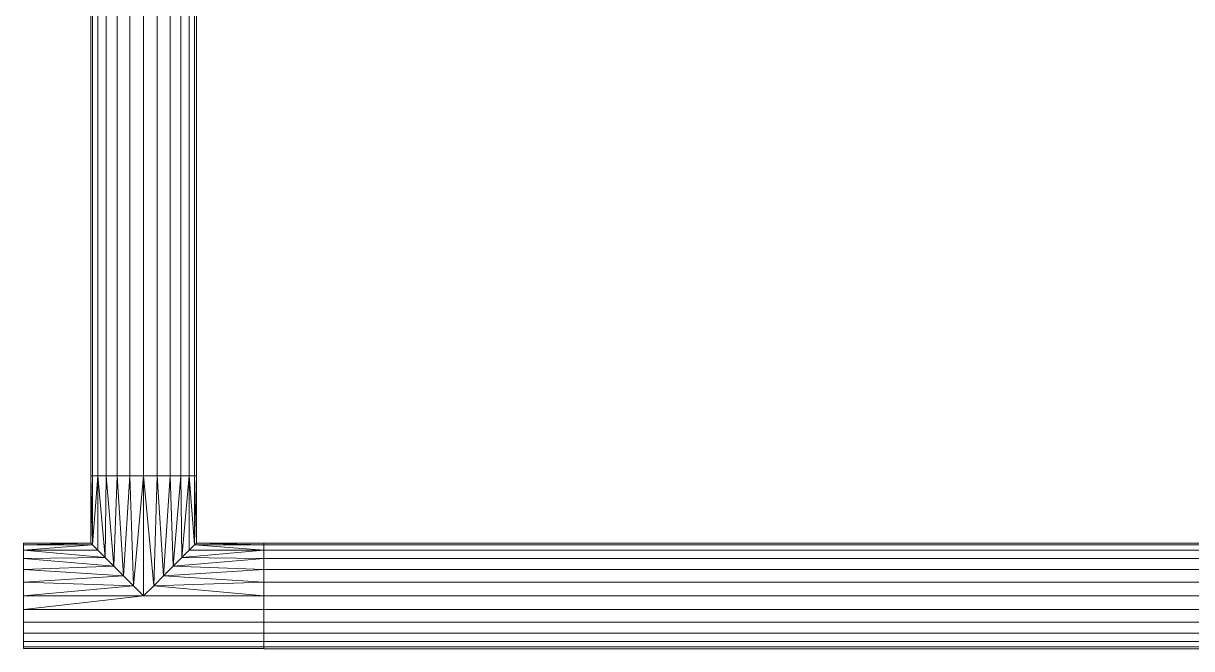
# Model space of a CAD drawing. Header units: inches. Extents: x -3326 to -59, y 8 to 1043.
# Drawn here: x -2255.12 to -2240.58, y 211.71 to 219.49 of the extents above; entities that cross this region are included whole.
import ezdxf

# ---------------------------------------------------------------- set-up
doc = ezdxf.new("R2010")
doc.units = ezdxf.units.IN
doc.header["$MEASUREMENT"] = 0
doc.layers.add('F-SPRN', color=10, linetype='Continuous', lineweight=9)
doc.layers.add('P-PIPE', color=10, linetype='Continuous', lineweight=9)

# ---------------------------------------------------------------- blocks, each defined once
blk = doc.blocks.new('Tee - Welded - Generic - Standard-1086689-05 - Fourth Level')
at = {"layer": 'P-PIPE'}
mesh = blk.add_polyface(dxfattribs=at)
corners = [(-1.496, -0.657), (-1.496, -0.635, 0.17), (-1.496, -0.569, 0.329), (-1.496, -0.465, 0.465), (-1.496, -0.329, 0.569), (-1.496, -0.17, 0.635), (-1.496, 0, 0.657), (-1.496, 0.17, 0.635), (-1.496, 0.329, 0.569), (-1.496, 0.465, 0.465), (-1.496, 0.569, 0.329), (-1.496, 0.635, 0.17), (-1.496, 0.657), (-1.496, 0.635, -0.17), (-1.496, 0.569, -0.329), (-1.496, 0.465, -0.465), (-1.496, 0.329, -0.569), (-1.496, 0.17, -0.635), (-1.496, 0, -0.657), (-1.496, -0.17, -0.635), (-1.496, -0.329, -0.569), (-1.496, -0.465, -0.465), (-1.496, -0.569, -0.329), (-1.496, -0.635, -0.17)]
mesh.append_faces([[corners[k] for k in face] for face in [(20, 17, 18, 19)]], dxfattribs={"vtx0": -1})
mesh.append_faces([[corners[k] for k in face] for face in [(23, 17, 20), (11, 23, 8, 10)]], dxfattribs={"vtx0": -1, "vtx1": -1, "vtx2": -1})
mesh.append_faces([[corners[k] for k in face] for face in [(17, 23, 11, 14)]], dxfattribs={"vtx0": -1, "vtx1": -1, "vtx2": -1, "vtx3": -1})
mesh.append_faces([[corners[k] for k in face] for face in [(16, 17, 14, 15), (9, 10, 8)]], dxfattribs={"vtx1": -1})
mesh.append_faces([[corners[k] for k in face] for face in [(7, 8, 3, 6)]], dxfattribs={"vtx1": -1, "vtx2": -1})
mesh.append_faces([[corners[k] for k in face] for face in [(23, 0, 3, 8)]], dxfattribs={"vtx1": -1, "vtx2": -1, "vtx3": -1})
mesh.append_faces([[corners[k] for k in face] for face in [(12, 13, 14, 11)]], dxfattribs={"vtx2": -1})
mesh.append_faces([[corners[k] for k in face] for face in [(20, 21, 22, 23), (0, 1, 2, 3), (3, 4, 5, 6)]], dxfattribs={"vtx3": -1})
mesh = blk.add_polyface(dxfattribs=at)
corners = [(-1.496, 0.657), (-1.496, 0.635, 0.17), (-1.496, 0.569, 0.329), (-1.496, 0.465, 0.465), (-1.496, 0.329, 0.569), (-1.496, 0.17, 0.635), (-1.496, 0, 0.657), (-1.496, -0.17, 0.635), (-1.496, -0.329, 0.569), (-1.496, -0.465, 0.465), (-1.496, -0.569, 0.329), (-1.496, -0.635, 0.17), (-1.496, -0.657), (-0.657, -0.657), (-0.634, -0.634, 0.175), (-0.569, -0.569, 0.329), (-0.477, -0.477, 0.452), (-0.369, -0.369, 0.545), (-0.25, -0.25, 0.608), (-0.126, -0.126, 0.645), (0, 0, 0.657), (0.126, -0.126, 0.645), (0.25, -0.25, 0.608), (0.369, -0.369, 0.545), (0.477, -0.477, 0.452), (0.569, -0.569, 0.329), (0.634, -0.634, 0.175), (0.657, -0.657), (1.496, -0.657), (1.496, -0.635, 0.17), (1.496, -0.569, 0.329), (1.496, -0.465, 0.465), (1.496, -0.329, 0.569), (1.496, -0.17, 0.635), (1.496, 0, 0.657), (1.496, 0.17, 0.635), (1.496, 0.329, 0.569), (1.496, 0.465, 0.465), (1.496, 0.569, 0.329), (1.496, 0.635, 0.17), (1.496, 0.657)]
mesh.append_faces([[corners[k] for k in face] for face in [(13, 11, 12)]], dxfattribs={"vtx0": -1})
mesh.append_faces([[corners[k] for k in face] for face in [(27, 29, 26), (25, 30, 24), (11, 14, 10), (9, 17, 8), (16, 10, 15), (23, 32, 22), (21, 34, 20), (22, 33, 21), (33, 22, 32), (19, 7, 18), (7, 19, 6)]], dxfattribs={"vtx0": -1, "vtx1": -1})
mesh.append_faces([[corners[k] for k in face] for face in [(30, 25, 26), (24, 30, 31), (8, 17, 18), (21, 33, 34), (18, 7, 8), (20, 5, 6)]], dxfattribs={"vtx0": -1, "vtx2": -1})
mesh.append_faces([[corners[k] for k in face] for face in [(20, 34, 35, 5)]], dxfattribs={"vtx0": -1, "vtx2": -1, "vtx3": -1})
mesh.append_faces([[corners[k] for k in face] for face in [(28, 29, 27)]], dxfattribs={"vtx1": -1})
mesh.append_faces([[corners[k] for k in face] for face in [(29, 30, 26), (31, 32, 23), (23, 24, 31), (13, 14, 11), (14, 15, 10), (16, 17, 9), (9, 10, 16), (19, 20, 6)]], dxfattribs={"vtx1": -1, "vtx2": -1})
mesh.append_faces([[corners[k] for k in face] for face in [(38, 39, 1, 2), (36, 37, 3, 4), (37, 38, 2, 3), (35, 36, 4, 5)]], dxfattribs={"vtx1": -1, "vtx3": -1})
mesh.append_faces([[corners[k] for k in face] for face in [(39, 40, 0, 1)]], dxfattribs={"vtx3": -1})
mesh = blk.add_polyface(dxfattribs=at)
corners = [(-1.496, -0.657), (-1.496, -0.635, -0.17), (-1.496, -0.569, -0.329), (-1.496, -0.465, -0.465), (-1.496, -0.329, -0.569), (-1.496, -0.17, -0.635), (-1.496, 0, -0.657), (-1.496, 0.17, -0.635), (-1.496, 0.329, -0.569), (-1.496, 0.465, -0.465), (-1.496, 0.569, -0.329), (-1.496, 0.635, -0.17), (-1.496, 0.657), (1.496, 0.657), (1.496, 0.635, -0.17), (1.496, 0.569, -0.329), (1.496, 0.465, -0.465), (1.496, 0.329, -0.569), (1.496, 0.17, -0.635), (1.496, 0, -0.657), (1.496, -0.17, -0.635), (1.496, -0.329, -0.569), (1.496, -0.465, -0.465), (1.496, -0.569, -0.329), (1.496, -0.635, -0.17), (1.496, -0.657), (0.657, -0.657), (0.634, -0.634, -0.175), (0.569, -0.569, -0.329), (0.477, -0.477, -0.452), (0.369, -0.369, -0.545), (0.25, -0.25, -0.608), (0.126, -0.126, -0.645), (0, 0, -0.657), (-0.126, -0.126, -0.645), (-0.25, -0.25, -0.608), (-0.369, -0.369, -0.545), (-0.477, -0.477, -0.452), (-0.569, -0.569, -0.329), (-0.634, -0.634, -0.175), (-0.657, -0.657)]
mesh.append_faces([[corners[k] for k in face] for face in [(1, 40, 0)]], dxfattribs={"vtx0": -1})
mesh.append_faces([[corners[k] for k in face] for face in [(33, 19, 32), (6, 34, 5), (32, 20, 31), (24, 27, 23), (27, 24, 26), (36, 4, 35), (3, 37, 2), (38, 2, 37), (21, 31, 20)]], dxfattribs={"vtx0": -1, "vtx1": -1})
mesh.append_faces([[corners[k] for k in face] for face in [(35, 4, 5), (6, 33, 34), (23, 28, 29), (29, 22, 23), (21, 30, 31), (23, 27, 28), (36, 3, 4), (3, 36, 37), (39, 1, 2)]], dxfattribs={"vtx0": -1, "vtx2": -1})
mesh.append_faces([[corners[k] for k in face] for face in [(13, 14, 11, 12)]], dxfattribs={"vtx1": -1})
mesh.append_faces([[corners[k] for k in face] for face in [(19, 20, 32), (34, 35, 5), (6, 7, 33), (21, 22, 30), (29, 30, 22), (39, 40, 1), (38, 39, 2)]], dxfattribs={"vtx1": -1, "vtx2": -1})
mesh.append_faces([[corners[k] for k in face] for face in [(18, 19, 33, 7)]], dxfattribs={"vtx1": -1, "vtx2": -1, "vtx3": -1})
mesh.append_faces([[corners[k] for k in face] for face in [(15, 16, 9, 10), (14, 15, 10, 11), (16, 17, 8, 9), (17, 18, 7, 8)]], dxfattribs={"vtx1": -1, "vtx3": -1})
mesh.append_faces([[corners[k] for k in face] for face in [(24, 25, 26)]], dxfattribs={"vtx2": -1})
mesh = blk.add_polyface(dxfattribs=at)
corners = [(1.496, -0.657), (1.496, -0.635, -0.17), (1.496, -0.569, -0.329), (1.496, -0.465, -0.465), (1.496, -0.329, -0.569), (1.496, -0.17, -0.635), (1.496, 0, -0.657), (1.496, 0.17, -0.635), (1.496, 0.329, -0.569), (1.496, 0.465, -0.465), (1.496, 0.569, -0.329), (1.496, 0.635, -0.17), (1.496, 0.657), (1.496, 0.635, 0.17), (1.496, 0.569, 0.329), (1.496, 0.465, 0.465), (1.496, 0.329, 0.569), (1.496, 0.17, 0.635), (1.496, 0, 0.657), (1.496, -0.17, 0.635), (1.496, -0.329, 0.569), (1.496, -0.465, 0.465), (1.496, -0.569, 0.329), (1.496, -0.635, 0.17)]
mesh.append_faces([[corners[k] for k in face] for face in [(7, 5, 6), (10, 8, 9), (4, 2, 3), (16, 14, 15), (23, 21, 22)]], dxfattribs={"vtx0": -1})
mesh.append_faces([[corners[k] for k in face] for face in [(1, 5, 0)]], dxfattribs={"vtx0": -1, "vtx1": -1})
mesh.append_faces([[corners[k] for k in face] for face in [(5, 10, 11, 0), (23, 12, 13, 21)]], dxfattribs={"vtx0": -1, "vtx2": -1, "vtx3": -1})
mesh.append_faces([[corners[k] for k in face] for face in [(21, 16, 17, 18)]], dxfattribs={"vtx0": -1, "vtx3": -1})
mesh.append_faces([[corners[k] for k in face] for face in [(7, 8, 10, 5), (13, 14, 16, 21)]], dxfattribs={"vtx1": -1, "vtx2": -1, "vtx3": -1})
mesh.append_faces([[corners[k] for k in face] for face in [(4, 5, 1, 2), (23, 0, 11, 12)]], dxfattribs={"vtx1": -1, "vtx3": -1})
mesh.append_faces([[corners[k] for k in face] for face in [(19, 20, 21, 18)]], dxfattribs={"vtx2": -1})
mesh = blk.add_polyface(dxfattribs=at)
corners = [(-0.657, -1.496), (-0.635, -1.496, 0.17), (-0.569, -1.496, 0.329), (-0.465, -1.496, 0.465), (-0.329, -1.496, 0.569), (-0.17, -1.496, 0.635), (0, -1.496, 0.657), (0.17, -1.496, 0.635), (0.329, -1.496, 0.569), (0.465, -1.496, 0.465), (0.569, -1.496, 0.329), (0.635, -1.496, 0.17), (0.657, -1.496), (0.657, -0.657), (0.634, -0.634, 0.175), (0.569, -0.569, 0.329), (0.477, -0.477, 0.452), (0.369, -0.369, 0.545), (0.25, -0.25, 0.608), (0.126, -0.126, 0.645), (0, 0, 0.657), (-0.126, -0.126, 0.645), (-0.25, -0.25, 0.608), (-0.369, -0.369, 0.545), (-0.477, -0.477, 0.452), (-0.569, -0.569, 0.329), (-0.634, -0.634, 0.175), (-0.657, -0.657)]
mesh.append_faces([[corners[k] for k in face] for face in [(13, 11, 12)]], dxfattribs={"vtx0": -1})
mesh.append_faces([[corners[k] for k in face] for face in [(22, 5, 21), (24, 3, 23), (8, 18, 7), (17, 9, 16)]], dxfattribs={"vtx0": -1, "vtx1": -1})
mesh.append_faces([[corners[k] for k in face] for face in [(24, 2, 3), (26, 1, 2), (22, 4, 5), (6, 20, 21), (21, 5, 6), (19, 6, 7), (16, 9, 10), (17, 8, 9), (6, 19, 20)]], dxfattribs={"vtx0": -1, "vtx2": -1})
mesh.append_faces([[corners[k] for k in face] for face in [(26, 27, 1), (3, 4, 23), (25, 26, 2), (24, 25, 2), (22, 23, 4), (10, 11, 14), (18, 19, 7), (17, 18, 8), (13, 14, 11), (15, 16, 10), (14, 15, 10)]], dxfattribs={"vtx1": -1, "vtx2": -1})
mesh.append_faces([[corners[k] for k in face] for face in [(27, 0, 1)]], dxfattribs={"vtx2": -1})
mesh = blk.add_polyface(dxfattribs=at)
corners = [(0.657, -1.496), (0.635, -1.496, -0.17), (0.569, -1.496, -0.329), (0.465, -1.496, -0.465), (0.329, -1.496, -0.569), (0.17, -1.496, -0.635), (0, -1.496, -0.657), (-0.17, -1.496, -0.635), (-0.329, -1.496, -0.569), (-0.465, -1.496, -0.465), (-0.569, -1.496, -0.329), (-0.635, -1.496, -0.17), (-0.657, -1.496), (-0.657, -0.657), (-0.634, -0.634, -0.175), (-0.569, -0.569, -0.329), (-0.477, -0.477, -0.452), (-0.369, -0.369, -0.545), (-0.25, -0.25, -0.608), (-0.126, -0.126, -0.645), (0, 0, -0.657), (0.126, -0.126, -0.645), (0.25, -0.25, -0.608), (0.369, -0.369, -0.545), (0.477, -0.477, -0.452), (0.569, -0.569, -0.329), (0.634, -0.634, -0.175), (0.657, -0.657)]
mesh.append_faces([[corners[k] for k in face] for face in [(13, 11, 12)]], dxfattribs={"vtx0": -1})
mesh.append_faces([[corners[k] for k in face] for face in [(22, 5, 21), (24, 3, 23), (8, 18, 7), (17, 9, 16)]], dxfattribs={"vtx0": -1, "vtx1": -1})
mesh.append_faces([[corners[k] for k in face] for face in [(24, 2, 3), (26, 1, 2), (22, 4, 5), (6, 20, 21), (21, 5, 6), (19, 6, 7), (16, 9, 10), (17, 8, 9), (6, 19, 20)]], dxfattribs={"vtx0": -1, "vtx2": -1})
mesh.append_faces([[corners[k] for k in face] for face in [(0, 1, 27)]], dxfattribs={"vtx1": -1})
mesh.append_faces([[corners[k] for k in face] for face in [(26, 27, 1), (3, 4, 23), (25, 26, 2), (24, 25, 2), (22, 23, 4), (10, 11, 14), (18, 19, 7), (17, 18, 8), (13, 14, 11), (15, 16, 10), (14, 15, 10)]], dxfattribs={"vtx1": -1, "vtx2": -1})
mesh = blk.add_polyface(dxfattribs=at)
corners = [(-0.657, -1.496), (-0.635, -1.496, -0.17), (-0.569, -1.496, -0.329), (-0.465, -1.496, -0.465), (-0.329, -1.496, -0.569), (-0.17, -1.496, -0.635), (0, -1.496, -0.657), (0.17, -1.496, -0.635), (0.329, -1.496, -0.569), (0.465, -1.496, -0.465), (0.569, -1.496, -0.329), (0.635, -1.496, -0.17), (0.657, -1.496), (0.635, -1.496, 0.17), (0.569, -1.496, 0.329), (0.465, -1.496, 0.465), (0.329, -1.496, 0.569), (0.17, -1.496, 0.635), (0, -1.496, 0.657), (-0.17, -1.496, 0.635), (-0.329, -1.496, 0.569), (-0.465, -1.496, 0.465), (-0.569, -1.496, 0.329), (-0.635, -1.496, 0.17)]
mesh.append_faces([[corners[k] for k in face] for face in [(16, 14, 15), (13, 11, 12)]], dxfattribs={"vtx0": -1})
mesh.append_faces([[corners[k] for k in face] for face in [(0, 3, 11, 13)]], dxfattribs={"vtx0": -1, "vtx1": -1, "vtx2": -1, "vtx3": -1})
mesh.append_faces([[corners[k] for k in face] for face in [(16, 0, 13, 14), (21, 0, 16, 17)]], dxfattribs={"vtx0": -1, "vtx1": -1, "vtx3": -1})
mesh.append_faces([[corners[k] for k in face] for face in [(5, 8, 9, 11)]], dxfattribs={"vtx0": -1, "vtx2": -1, "vtx3": -1})
mesh.append_faces([[corners[k] for k in face] for face in [(17, 18, 21)]], dxfattribs={"vtx1": -1, "vtx2": -1})
mesh.append_faces([[corners[k] for k in face] for face in [(6, 7, 8, 5), (9, 10, 11), (22, 23, 0, 21), (19, 20, 21, 18)]], dxfattribs={"vtx2": -1})
mesh.append_faces([[corners[k] for k in face] for face in [(3, 4, 5, 11)]], dxfattribs={"vtx2": -1, "vtx3": -1})
mesh.append_faces([[corners[k] for k in face] for face in [(0, 1, 2, 3)]], dxfattribs={"vtx3": -1})

msp = doc.modelspace()

# ---------------------------------------------------------------- linework, layer by layer
at = {"layer": 'F-SPRN', "color": 1}
for p, q in [((-2253.625, 224.035, 964), (-2253.625, 213.861, 964)), ((-2253.625, 224.035, 964), (-2253.625, 213.861, 964)), ((-2253.625, 213.861, 964), (-2253.625, 212.365, 964)), ((-2255.121, 212.365, 964), (-2252.129, 212.365, 964)), ((-2200.205, 212.365, 964), (-2252.129, 212.365, 964)), ((-2200.205, 212.365, 964), (-2252.129, 212.365, 964))]:
    msp.add_line(p, q, dxfattribs=at)

# ---------------------------------------------------------------- block references
at = {"layer": 'F-SPRN', "color": 1, "extrusion": (0, 0, -1), "rotation": 180}
msp.add_blockref('Tee - Welded - Generic - Standard-1086689-05 - Fourth Level', (2253.625, 212.365, -964), dxfattribs=at)

# ---------------------------------------------------------------- meshes
at = {"layer": 'F-SPRN', "color": 1}
mesh = msp.add_polyface(dxfattribs=at)
corners = [(-2253.625, 224.035, 964.657), (-2253.795, 224.035, 964.635), (-2253.954, 224.035, 964.569), (-2254.09, 224.035, 964.465), (-2254.194, 224.035, 964.329), (-2254.26, 224.035, 964.17), (-2254.282, 224.035, 964), (-2254.282, 213.861, 964), (-2254.26, 213.861, 964.17), (-2254.194, 213.861, 964.329), (-2254.09, 213.861, 964.465), (-2253.954, 213.861, 964.569), (-2253.795, 213.861, 964.635), (-2253.625, 213.861, 964.657)]
mesh.append_faces([[corners[k] for k in face] for face in [(8, 9, 4, 5), (3, 4, 9, 10), (11, 12, 1, 2), (2, 3, 10, 11)]], dxfattribs={"vtx1": -1, "vtx3": -1, "color": 1})
mesh.append_faces([[corners[k] for k in face] for face in [(6, 7, 8, 5)]], dxfattribs={"vtx2": -1, "color": 1})
mesh.append_faces([[corners[k] for k in face] for face in [(12, 13, 0, 1)]], dxfattribs={"vtx3": -1, "color": 1})
mesh = msp.add_polyface(dxfattribs=at)
corners = [(-2254.282, 224.035, 964), (-2254.26, 224.035, 963.83), (-2254.194, 224.035, 963.671), (-2254.09, 224.035, 963.535), (-2253.954, 224.035, 963.431), (-2253.795, 224.035, 963.365), (-2253.625, 224.035, 963.342), (-2253.625, 213.861, 963.342), (-2253.795, 213.861, 963.365), (-2253.954, 213.861, 963.431), (-2254.09, 213.861, 963.535), (-2254.194, 213.861, 963.671), (-2254.26, 213.861, 963.83), (-2254.282, 213.861, 964)]
mesh.append_faces([[corners[k] for k in face] for face in [(7, 8, 5, 6)]], dxfattribs={"vtx1": -1, "color": 1})
mesh.append_faces([[corners[k] for k in face] for face in [(8, 9, 4, 5), (3, 4, 9, 10), (11, 12, 1, 2), (2, 3, 10, 11)]], dxfattribs={"vtx1": -1, "vtx3": -1, "color": 1})
mesh.append_faces([[corners[k] for k in face] for face in [(12, 13, 0, 1)]], dxfattribs={"vtx3": -1, "color": 1})
mesh = msp.add_polyface(dxfattribs=at)
corners = [(-2252.968, 224.035, 964), (-2252.99, 224.035, 964.17), (-2253.056, 224.035, 964.329), (-2253.16, 224.035, 964.465), (-2253.296, 224.035, 964.569), (-2253.455, 224.035, 964.635), (-2253.625, 224.035, 964.657), (-2253.625, 213.861, 964.657), (-2253.455, 213.861, 964.635), (-2253.296, 213.861, 964.569), (-2253.16, 213.861, 964.465), (-2253.056, 213.861, 964.329), (-2252.99, 213.861, 964.17), (-2252.968, 213.861, 964)]
mesh.append_faces([[corners[k] for k in face] for face in [(7, 8, 5, 6)]], dxfattribs={"vtx1": -1, "color": 1})
mesh.append_faces([[corners[k] for k in face] for face in [(8, 9, 4, 5), (3, 4, 9, 10), (11, 12, 1, 2), (2, 3, 10, 11)]], dxfattribs={"vtx1": -1, "vtx3": -1, "color": 1})
mesh.append_faces([[corners[k] for k in face] for face in [(12, 13, 0, 1)]], dxfattribs={"vtx3": -1, "color": 1})
mesh = msp.add_polyface(dxfattribs=at)
corners = [(-2253.625, 224.035, 963.342), (-2253.455, 224.035, 963.365), (-2253.296, 224.035, 963.431), (-2253.16, 224.035, 963.535), (-2253.056, 224.035, 963.671), (-2252.99, 224.035, 963.83), (-2252.968, 224.035, 964), (-2252.968, 213.861, 964), (-2252.99, 213.861, 963.83), (-2253.056, 213.861, 963.671), (-2253.16, 213.861, 963.535), (-2253.296, 213.861, 963.431), (-2253.455, 213.861, 963.365), (-2253.625, 213.861, 963.342)]
mesh.append_faces([[corners[k] for k in face] for face in [(7, 8, 5, 6)]], dxfattribs={"vtx1": -1, "color": 1})
mesh.append_faces([[corners[k] for k in face] for face in [(8, 9, 4, 5), (3, 4, 9, 10), (11, 12, 1, 2), (2, 3, 10, 11)]], dxfattribs={"vtx1": -1, "vtx3": -1, "color": 1})
mesh.append_faces([[corners[k] for k in face] for face in [(12, 13, 0, 1)]], dxfattribs={"vtx3": -1, "color": 1})
mesh = msp.add_polyface(dxfattribs=at)
corners = [(-2254.282, 213.861, 964), (-2254.26, 213.861, 963.83), (-2254.194, 213.861, 963.671), (-2254.09, 213.861, 963.535), (-2253.954, 213.861, 963.431), (-2253.795, 213.861, 963.365), (-2253.625, 213.861, 963.342), (-2253.455, 213.861, 963.365), (-2253.296, 213.861, 963.431), (-2253.16, 213.861, 963.535), (-2253.056, 213.861, 963.671), (-2252.99, 213.861, 963.83), (-2252.968, 213.861, 964), (-2252.99, 213.861, 964.17), (-2253.056, 213.861, 964.329), (-2253.16, 213.861, 964.465), (-2253.296, 213.861, 964.569), (-2253.455, 213.861, 964.635), (-2253.625, 213.861, 964.657), (-2253.795, 213.861, 964.635), (-2253.954, 213.861, 964.569), (-2254.09, 213.861, 964.465), (-2254.194, 213.861, 964.329), (-2254.26, 213.861, 964.17)]
mesh.append_faces([[corners[k] for k in face] for face in [(17, 15, 16)]], dxfattribs={"vtx0": -1, "color": 1})
mesh.append_faces([[corners[k] for k in face] for face in [(23, 13, 21, 22), (1, 13, 23, 0), (5, 7, 3, 4)]], dxfattribs={"vtx0": -1, "vtx1": -1, "color": 1})
mesh.append_faces([[corners[k] for k in face] for face in [(21, 13, 17)]], dxfattribs={"vtx0": -1, "vtx1": -1, "vtx2": -1, "color": 1})
mesh.append_faces([[corners[k] for k in face] for face in [(6, 7, 5)]], dxfattribs={"vtx1": -1, "color": 1})
mesh.append_faces([[corners[k] for k in face] for face in [(17, 18, 19)]], dxfattribs={"vtx2": -1, "color": 1})
mesh.append_faces([[corners[k] for k in face] for face in [(19, 20, 21, 17), (13, 14, 15, 17), (1, 2, 3, 11), (9, 10, 11, 3), (11, 12, 13, 1), (7, 8, 9, 3)]], dxfattribs={"vtx2": -1, "vtx3": -1, "color": 1})
mesh = msp.add_polyface(dxfattribs=at)
corners = [(-2252.129, 213.022, 964), (-2252.129, 213, 963.83), (-2252.129, 212.934, 963.671), (-2252.129, 212.83, 963.535), (-2252.129, 212.694, 963.431), (-2252.129, 212.535, 963.365), (-2252.129, 212.365, 963.342), (-2252.129, 212.195, 963.365), (-2252.129, 212.036, 963.431), (-2252.129, 211.9, 963.535), (-2252.129, 211.796, 963.671), (-2252.129, 211.73, 963.83), (-2252.129, 211.707, 964), (-2252.129, 211.73, 964.17), (-2252.129, 211.796, 964.329), (-2252.129, 211.9, 964.465), (-2252.129, 212.036, 964.569), (-2252.129, 212.195, 964.635), (-2252.129, 212.365, 964.657), (-2252.129, 212.535, 964.635), (-2252.129, 212.694, 964.569), (-2252.129, 212.83, 964.465), (-2252.129, 212.934, 964.329), (-2252.129, 213, 964.17)]
mesh.append_faces([[corners[k] for k in face] for face in [(7, 4, 5, 6), (0, 22, 23), (11, 9, 10), (14, 11, 12, 13)]], dxfattribs={"vtx0": -1, "color": 1})
mesh.append_faces([[corners[k] for k in face] for face in [(9, 21, 3, 8)]], dxfattribs={"vtx0": -1, "vtx1": -1, "vtx2": -1, "color": 1})
mesh.append_faces([[corners[k] for k in face] for face in [(14, 21, 9, 11)]], dxfattribs={"vtx0": -1, "vtx1": -1, "vtx2": -1, "vtx3": -1, "color": 1})
mesh.append_faces([[corners[k] for k in face] for face in [(22, 2, 3, 21), (8, 3, 4, 7)]], dxfattribs={"vtx0": -1, "vtx2": -1, "color": 1})
mesh.append_faces([[corners[k] for k in face] for face in [(20, 21, 16, 19)]], dxfattribs={"vtx1": -1, "vtx2": -1, "color": 1})
mesh.append_faces([[corners[k] for k in face] for face in [(17, 18, 19, 16)]], dxfattribs={"vtx2": -1, "color": 1})
mesh.append_faces([[corners[k] for k in face] for face in [(0, 1, 2, 22), (14, 15, 16, 21)]], dxfattribs={"vtx2": -1, "vtx3": -1, "color": 1})
mesh = msp.add_polyface(dxfattribs=at)
corners = [(-2200.205, 212.365, 964.657), (-2200.205, 212.535, 964.635), (-2200.205, 212.694, 964.569), (-2200.205, 212.83, 964.465), (-2200.205, 212.934, 964.329), (-2200.205, 213, 964.17), (-2200.205, 213.022, 964), (-2252.129, 213.022, 964), (-2252.129, 213, 964.17), (-2252.129, 212.934, 964.329), (-2252.129, 212.83, 964.465), (-2252.129, 212.694, 964.569), (-2252.129, 212.535, 964.635), (-2252.129, 212.365, 964.657)]
mesh.append_faces([[corners[k] for k in face] for face in [(8, 9, 4, 5), (3, 4, 9, 10), (11, 12, 1, 2), (2, 3, 10, 11)]], dxfattribs={"vtx1": -1, "vtx3": -1, "color": 1})
mesh.append_faces([[corners[k] for k in face] for face in [(6, 7, 8, 5)]], dxfattribs={"vtx2": -1, "color": 1})
mesh.append_faces([[corners[k] for k in face] for face in [(12, 13, 0, 1)]], dxfattribs={"vtx3": -1, "color": 1})
mesh = msp.add_polyface(dxfattribs=at)
corners = [(-2200.205, 213.022, 964), (-2200.205, 213, 963.83), (-2200.205, 212.934, 963.671), (-2200.205, 212.83, 963.535), (-2200.205, 212.694, 963.431), (-2200.205, 212.535, 963.365), (-2200.205, 212.365, 963.342), (-2252.129, 212.365, 963.342), (-2252.129, 212.535, 963.365), (-2252.129, 212.694, 963.431), (-2252.129, 212.83, 963.535), (-2252.129, 212.934, 963.671), (-2252.129, 213, 963.83), (-2252.129, 213.022, 964)]
mesh.append_faces([[corners[k] for k in face] for face in [(7, 8, 5, 6)]], dxfattribs={"vtx1": -1, "color": 1})
mesh.append_faces([[corners[k] for k in face] for face in [(8, 9, 4, 5), (3, 4, 9, 10), (11, 12, 1, 2), (2, 3, 10, 11)]], dxfattribs={"vtx1": -1, "vtx3": -1, "color": 1})
mesh.append_faces([[corners[k] for k in face] for face in [(12, 13, 0, 1)]], dxfattribs={"vtx3": -1, "color": 1})
mesh = msp.add_polyface(dxfattribs=at)
corners = [(-2200.205, 211.707, 964), (-2200.205, 211.73, 964.17), (-2200.205, 211.796, 964.329), (-2200.205, 211.9, 964.465), (-2200.205, 212.036, 964.569), (-2200.205, 212.195, 964.635), (-2200.205, 212.365, 964.657), (-2252.129, 212.365, 964.657), (-2252.129, 212.195, 964.635), (-2252.129, 212.036, 964.569), (-2252.129, 211.9, 964.465), (-2252.129, 211.796, 964.329), (-2252.129, 211.73, 964.17), (-2252.129, 211.707, 964)]
mesh.append_faces([[corners[k] for k in face] for face in [(7, 8, 5, 6)]], dxfattribs={"vtx1": -1, "color": 1})
mesh.append_faces([[corners[k] for k in face] for face in [(8, 9, 4, 5), (3, 4, 9, 10), (11, 12, 1, 2), (2, 3, 10, 11)]], dxfattribs={"vtx1": -1, "vtx3": -1, "color": 1})
mesh.append_faces([[corners[k] for k in face] for face in [(12, 13, 0, 1)]], dxfattribs={"vtx3": -1, "color": 1})
mesh = msp.add_polyface(dxfattribs=at)
corners = [(-2200.205, 212.365, 963.342), (-2200.205, 212.195, 963.365), (-2200.205, 212.036, 963.431), (-2200.205, 211.9, 963.535), (-2200.205, 211.796, 963.671), (-2200.205, 211.73, 963.83), (-2200.205, 211.707, 964), (-2252.129, 211.707, 964), (-2252.129, 211.73, 963.83), (-2252.129, 211.796, 963.671), (-2252.129, 211.9, 963.535), (-2252.129, 212.036, 963.431), (-2252.129, 212.195, 963.365), (-2252.129, 212.365, 963.342)]
mesh.append_faces([[corners[k] for k in face] for face in [(7, 8, 5, 6)]], dxfattribs={"vtx1": -1, "color": 1})
mesh.append_faces([[corners[k] for k in face] for face in [(8, 9, 4, 5), (3, 4, 9, 10), (11, 12, 1, 2), (2, 3, 10, 11)]], dxfattribs={"vtx1": -1, "vtx3": -1, "color": 1})
mesh.append_faces([[corners[k] for k in face] for face in [(12, 13, 0, 1)]], dxfattribs={"vtx3": -1, "color": 1})

doc.saveas('drawing.dxf')
